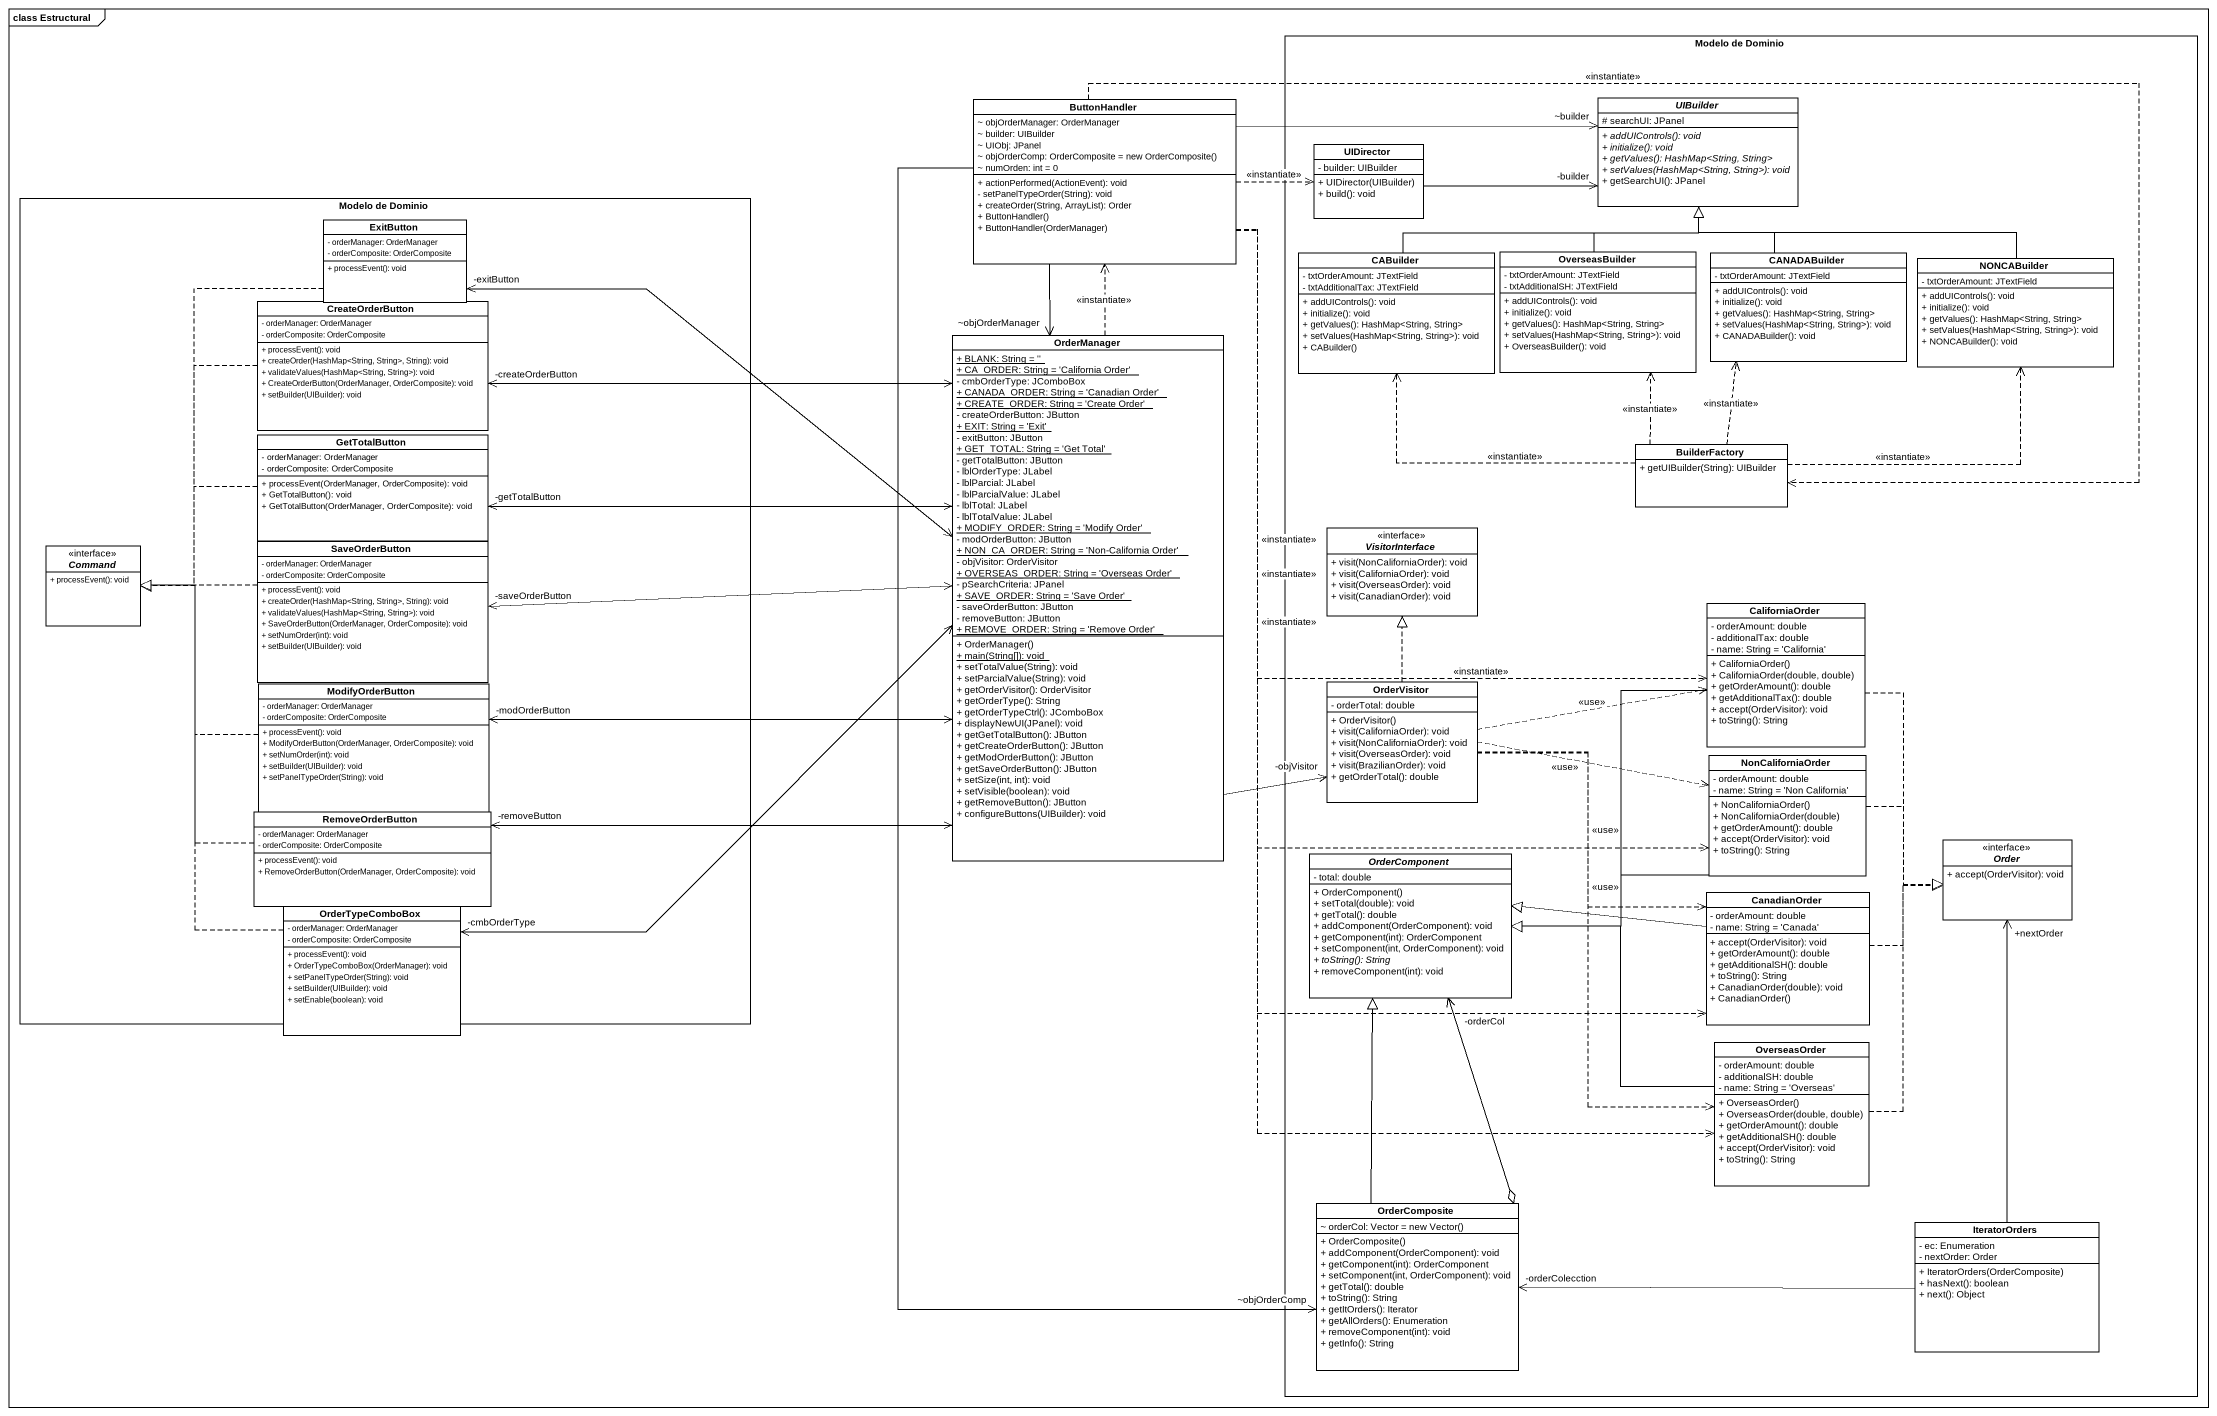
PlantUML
@startuml
mainframe class Estructural
hide circle
hide empty members
skinparam classAttributeIconSize 0
rectangle "Modelo de Dominio" as Modelo_de_Dominio {
  abstract class UIBuilder {
    # searchUI: JPanel
    {abstract} + addUIControls(): void
    {abstract} + initialize(): void
    {abstract} + getValues(): HashMap<String, String>
    {abstract} + setValues(HashMap<String, String>): void
    + getSearchUI(): JPanel
  }
  class UIDirector {
    - builder: UIBuilder
    + UIDirector(UIBuilder)
    + build(): void
  }
  class CABuilder {
    - txtOrderAmount: JTextField
    - txtAdditionalTax: JTextField
    + addUIControls(): void
    + initialize(): void
    + getValues(): HashMap<String, String>
    + setValues(HashMap<String, String>): void
    + CABuilder()
  }
  class OverseasBuilder {
    - txtOrderAmount: JTextField
    - txtAdditionalSH: JTextField
    + addUIControls(): void
    + initialize(): void
    + getValues(): HashMap<String, String>
    + setValues(HashMap<String, String>): void
    + OverseasBuilder(): void
  }
  class CANADABuilder {
    - txtOrderAmount: JTextField
    + addUIControls(): void
    + initialize(): void
    + getValues(): HashMap<String, String>
    + setValues(HashMap<String, String>): void
    + CANADABuilder(): void
  }
  class NONCABuilder {
    - txtOrderAmount: JTextField
    + addUIControls(): void
    + initialize(): void
    + getValues(): HashMap<String, String>
    + setValues(HashMap<String, String>): void
    + NONCABuilder(): void
  }
  class BuilderFactory {
    + getUIBuilder(String): UIBuilder
  }
  interface VisitorInterface {
    + visit(NonCaliforniaOrder): void
    + visit(CaliforniaOrder): void
    + visit(OverseasOrder): void
    + visit(CanadianOrder): void
  }
  class CaliforniaOrder {
    - orderAmount: double
    - additionalTax: double
    - name: String = 'California'
    + CaliforniaOrder()
    + CaliforniaOrder(double, double)
    + getOrderAmount(): double
    + getAdditionalTax(): double
    + accept(OrderVisitor): void
    + toString(): String
  }
  class OrderVisitor {
    - orderTotal: double
    + OrderVisitor()
    + visit(CaliforniaOrder): void
    + visit(NonCaliforniaOrder): void
    + visit(OverseasOrder): void
    + visit(BrazilianOrder): void
    + getOrderTotal(): double
  }
  class NonCaliforniaOrder {
    - orderAmount: double
    - name: String = 'Non California'
    + NonCaliforniaOrder()
    + NonCaliforniaOrder(double)
    + getOrderAmount(): double
    + accept(OrderVisitor): void
    + toString(): String
  }
  interface Order {
    + accept(OrderVisitor): void
  }
  abstract class OrderComponent {
    - total: double
    + OrderComponent()
    + setTotal(double): void
    + getTotal(): double
    + addComponent(OrderComponent): void
    + getComponent(int): OrderComponent
    + setComponent(int, OrderComponent): void
    {abstract} + toString(): String
    + removeComponent(int): void
  }
  class CanadianOrder {
    - orderAmount: double
    - name: String = 'Canada'
    + accept(OrderVisitor): void
    + getOrderAmount(): double
    + getAdditionalSH(): double
    + toString(): String
    + CanadianOrder(double): void
    + CanadianOrder()
  }
  class OverseasOrder {
    - orderAmount: double
    - additionalSH: double
    - name: String = 'Overseas'
    + OverseasOrder()
    + OverseasOrder(double, double)
    + getOrderAmount(): double
    + getAdditionalSH(): double
    + accept(OrderVisitor): void
    + toString(): String
  }
  class OrderComposite {
    {field} ~ orderCol: Vector = new Vector()
    + OrderComposite()
    + addComponent(OrderComponent): void
    + getComponent(int): OrderComponent
    + setComponent(int, OrderComponent): void
    + getTotal(): double
    + toString(): String
    + getItOrders(): Iterator
    + getAllOrders(): Enumeration
    + removeComponent(int): void
    + getInfo(): String
  }
  class IteratorOrders {
    - ec: Enumeration
    - nextOrder: Order
    + IteratorOrders(OrderComposite)
    + hasNext(): boolean
    + next(): Object
  }
}
class ButtonHandler {
  ~ objOrderManager: OrderManager
  ~ builder: UIBuilder
  ~ UIObj: JPanel
  {field} ~ objOrderComp: OrderComposite = new OrderComposite()
  ~ numOrden: int = 0
  + actionPerformed(ActionEvent): void
  - setPanelTypeOrder(String): void
  + createOrder(String, ArrayList): Order
  + ButtonHandler()
  + ButtonHandler(OrderManager)
}
rectangle "Modelo de Dominio" as Modelo_de_Dominio_2 {
  class ExitButton {
    - orderManager: OrderManager
    - orderComposite: OrderComposite
    + processEvent(): void
  }
  class CreateOrderButton {
    - orderManager: OrderManager
    - orderComposite: OrderComposite
    + processEvent(): void
    + createOrder(HashMap<String, String>, String): void
    + validateValues(HashMap<String, String>): void
    + CreateOrderButton(OrderManager, OrderComposite): void
    + setBuilder(UIBuilder): void
  }
  class GetTotalButton {
    - orderManager: OrderManager
    - orderComposite: OrderComposite
    + processEvent(OrderManager, OrderComposite): void
    + GetTotalButton(): void
    + GetTotalButton(OrderManager, OrderComposite): void
  }
  interface Command {
    + processEvent(): void
  }
  class SaveOrderButton {
    - orderManager: OrderManager
    - orderComposite: OrderComposite
    + processEvent(): void
    + createOrder(HashMap<String, String>, String): void
    + validateValues(HashMap<String, String>): void
    + SaveOrderButton(OrderManager, OrderComposite): void
    + setNumOrder(int): void
    + setBuilder(UIBuilder): void
  }
  class ModifyOrderButton {
    - orderManager: OrderManager
    - orderComposite: OrderComposite
    + processEvent(): void
    + ModifyOrderButton(OrderManager, OrderComposite): void
    + setNumOrder(int): void
    + setBuilder(UIBuilder): void
    + setPanelTypeOrder(String): void
  }
  class RemoveOrderButton {
    - orderManager: OrderManager
    - orderComposite: OrderComposite
    + processEvent(): void
    + RemoveOrderButton(OrderManager, OrderComposite): void
  }
}
class OrderManager {
  {static} + BLANK: String = ''
  {static} + CA_ORDER: String = 'California Order'
  - cmbOrderType: JComboBox
  {static} + CANADA_ORDER: String = 'Canadian Order'
  {static} + CREATE_ORDER: String = 'Create Order'
  - createOrderButton: JButton
  {static} + EXIT: String = 'Exit'
  - exitButton: JButton
  {static} + GET_TOTAL: String = 'Get Total'
  - getTotalButton: JButton
  - lblOrderType: JLabel
  - lblParcial: JLabel
  - lblParcialValue: JLabel
  - lblTotal: JLabel
  - lblTotalValue: JLabel
  {static} + MODIFY_ORDER: String = 'Modify Order'
  - modOrderButton: JButton
  {static} + NON_CA_ORDER: String = 'Non-California Order'
  - objVisitor: OrderVisitor
  {static} + OVERSEAS_ORDER: String = 'Overseas Order'
  - pSearchCriteria: JPanel
  {static} + SAVE_ORDER: String = 'Save Order'
  - saveOrderButton: JButton
  - removeButton: JButton
  {static} + REMOVE_ORDER: String = 'Remove Order'
  + OrderManager()
  {static} + main(String[]): void
  + setTotalValue(String): void
  + setParcialValue(String): void
  + getOrderVisitor(): OrderVisitor
  + getOrderType(): String
  + getOrderTypeCtrl(): JComboBox
  + displayNewUI(JPanel): void
  + getGetTotalButton(): JButton
  + getCreateOrderButton(): JButton
  + getModOrderButton(): JButton
  + getSaveOrderButton(): JButton
  + setSize(int, int): void
  + setVisible(boolean): void
  + getRemoveButton(): JButton
  + configureButtons(UIBuilder): void
}
class OrderTypeComboBox {
  - orderManager: OrderManager
  - orderComposite: OrderComposite
  + processEvent(): void
  + OrderTypeComboBox(OrderManager): void
  + setPanelTypeOrder(String): void
  + setBuilder(UIBuilder): void
  + setEnable(boolean): void
}
ButtonHandler -right-> "~builder" UIBuilder
ButtonHandler .right.> UIDirector : <<instantiate>>
ButtonHandler --> "~objOrderManager" OrderManager
ButtonHandler .right.> BuilderFactory : <<instantiate>>
ButtonHandler ..> CaliforniaOrder : <<instantiate>>
ButtonHandler ..> NonCaliforniaOrder : <<instantiate>>
ButtonHandler ..> CanadianOrder : <<instantiate>>
ButtonHandler ..> OverseasOrder : <<instantiate>>
ButtonHandler --> "~objOrderComp" OrderComposite
UIDirector -right-> "-builder" UIBuilder
ExitButton "-exitButton" <-right-> OrderManager
ExitButton ..|> Command
CABuilder -right-|> UIBuilder
OverseasBuilder -up-|> UIBuilder
CANADABuilder -up-|> UIBuilder
NONCABuilder -left-|> UIBuilder
CreateOrderButton "-createOrderButton" <-right-> OrderManager
CreateOrderButton ..|> Command
OrderManager .up.> ButtonHandler : <<instantiate>>
OrderManager -right-> "-objVisitor" OrderVisitor
GetTotalButton "-getTotalButton" <-right-> OrderManager
GetTotalButton .left.|> Command
BuilderFactory .left.> CABuilder : <<instantiate>>
BuilderFactory .up.> OverseasBuilder : <<instantiate>>
BuilderFactory .up.> CANADABuilder : <<instantiate>>
BuilderFactory .right.> NONCABuilder : <<instantiate>>
SaveOrderButton "-saveOrderButton" <-right-> OrderManager
SaveOrderButton .left.|> Command
CaliforniaOrder ..|> Order
CaliforniaOrder --|> OrderComponent
ModifyOrderButton "-modOrderButton" <-right-> OrderManager
ModifyOrderButton .left.|> Command
OrderVisitor .up.|> VisitorInterface
OrderVisitor .right.> CaliforniaOrder : <<use>>
OrderVisitor .right.> NonCaliforniaOrder : <<use>>
OrderVisitor .right.> CanadianOrder : <<use>>
OrderVisitor ..> OverseasOrder : <<use>>
NonCaliforniaOrder .right.|> Order
NonCaliforniaOrder -left-|> OrderComponent
RemoveOrderButton "-removeButton" <-right-> OrderManager
RemoveOrderButton .up.|> Command
OrderComponent "-orderCol" <--o OrderComposite
CanadianOrder .right.|> Order
CanadianOrder -left-|> OrderComponent
OrderTypeComboBox "-cmbOrderType" <-right-> OrderManager
OrderTypeComboBox .up.|> Command
OverseasOrder .up.|> Order
OverseasOrder -left-|> OrderComponent
OrderComposite -up-|> OrderComponent
IteratorOrders -up-> "+nextOrder" Order
IteratorOrders -left-> "-orderColecction" OrderComposite
@enduml
